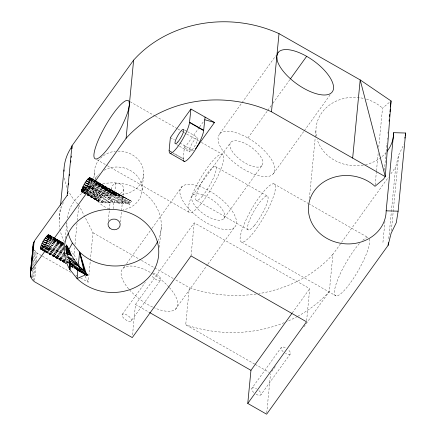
<?xml version="1.0" encoding="UTF-8"?>
<svg xmlns="http://www.w3.org/2000/svg" width="436" height="436" viewBox="0 0 436 436"><rect width="100%" height="100%" fill="white"/><g stroke="black" fill="none" stroke-linecap="round" stroke-linejoin="round"><path stroke-width="0.33" stroke-dasharray="2.18 1.64" d="M115.693 182.918L114.564 194.925L124.418 197.677L131.694 201.367L95.56 182.755M31.91 276.064L32.487 270.075M32.874 266.085L34.411 250.117L37.202 253.114L41.921 255.878M32.624 277.836L33.523 268.522M33.91 264.527L35.191 251.218M33.37 280.839L34.717 266.865M35.098 262.87L36.128 252.226M34.575 280.397L36.052 265.093M36.368 261.764L37.202 253.114M59.192 219.455L60.353 207.405M65.296 238.541L66.828 222.643M78.649 263.589L74.016 254.548L74.665 247.85M74.987 244.503L77.047 223.079M77.308 220.403L78.791 205.002L84.039 215.253M92.961 187.382L93.086 186.058M93.468 182.085L94.492 171.49M80.606 277.939L88.225 282.283L92.993 232.742L84.35 215.858M108.319 220.73L109.294 210.604M109.36 209.934L111.436 188.336M120.467 222.033L123.65 188.968M142.125 189.922L143.657 174.024M132.539 334.886L135.471 304.475L194.222 222.812L309.713 288.67L306.59 321.114M159.331 247.386L161.309 226.856M173.212 153.21L183.229 158.922L184.504 145.679M191.033 255.932L194.222 222.812M254.668 364.065L185.731 324.749L189.3 287.662L175.119 279.574M266.75 412.854L270.511 373.81M309.375 198.473L315.212 137.836M315.277 137.16L315.926 130.424M303.925 326.787L329.333 291.477L332.902 254.384L388.503 177.114M375.123 184.978L376.421 171.501M376.486 170.825L378.235 152.638M378.753 147.243L382.519 108.166L391.048 100.967M384.367 170.367L386.509 148.131M386.574 147.461L386.961 143.417M387.348 139.373L387.479 138.027M387.936 133.312L388.062 131.961M382.939 242.378L384.95 221.493M388.77 238.596L391.305 212.321M391.37 211.645L395.648 167.179L398.635 155.194L403.812 144.556M391.365 230.655L398.635 155.194M113.202 208.79L113.829 202.598L115.36 199.901L129.814 204.337L89.434 183.638M91.342 188.668L114.145 202.707L114.69 201.11L108.777 197.786L109.174 196.68L107.872 196.723L108.978 197.23L108.439 197.404L91.636 187.976M219.346 134.174L217.984 137.749L218.55 142.43A33.479 14.268 35.7 0 0 261.393 176.286A33.479 14.268 35.7 0 0 263.905 150.153A33.479 14.268 35.7 0 0 219.346 134.174L275.721 55.824M92.018 187.475L106.869 195.502L113.829 202.598L103.703 202.893L99.653 202.211L98.765 201.557L98.531 200.631C101.098 194.592 109.12 195.377 114.564 194.925L95.391 182.542M199.274 127.443L184.248 148.327L193.284 150.872M199.672 126.892L204.811 119.747M123.459 268.004L125.05 265.797M126.636 263.589L151.646 228.829M152.044 228.279L182.215 186.346M192.472 195.53L230.66 142.447M247.904 137.983L267.355 110.946M267.753 110.395L271.328 105.43M272.914 103.223L289.984 79.494M122.254 314.383L145.281 282.381M131.225 320.945A5.559 2.371 35.7 0 0 125.764 314.411A5.559 2.371 35.7 0 0 123.225 317.637A5.559 2.371 35.7 0 0 131.225 320.945L160.606 280.114M223.881 218.501A19.462 8.295 35.7 0 0 204.767 195.622A19.462 8.295 35.7 0 0 195.878 206.92A19.462 8.295 35.7 0 0 223.881 218.501L262.074 165.424A19.462 8.295 35.7 0 0 242.961 142.545A19.462 8.295 35.7 0 0 234.072 153.837A19.462 8.295 35.7 0 0 262.074 165.424M175.381 309.342L207.541 264.652M207.939 264.102L234.137 227.685A33.359 14.219 35.7 0 0 205.002 188.668A33.359 14.219 35.7 0 0 185.387 204.691A33.359 14.219 35.7 0 0 234.137 227.685M273.388 173.697L303.957 131.214M304.355 130.664L330.161 94.797M390.885 173.8L395.648 167.179M292.245 312.95L309.713 288.67M253.79 392.536A5.559 2.371 35.7 0 1 251.883 388.302L281.258 347.47A5.559 2.371 35.7 0 1 286 348.102M271.77 371.477L275.737 365.962M256.112 394.231A5.559 2.371 35.7 0 0 260.859 394.863L290.234 354.037A5.559 2.371 35.7 0 0 288.327 349.803M183.229 158.922L183.387 158.699L173.37 152.987M115.257 195.126L111.126 192.696L116.379 195.415L96.122 182.134M108.646 197.655L108.88 197.508L108.439 197.404M114.145 202.707L119.366 203.181L126.108 203.138L92.176 187.251M47.093 248.035L51.633 248.738L50.903 250.106L65.983 253.856M47.742 248.7L51.268 249.425L48.227 248.536M87.516 188.02L90.165 188.608M90.83 188.755L92.154 189.05L104.362 196.009L90.241 190.08M113.829 194.445L114.962 194.936M45.796 247.833L47.622 248.362M87.647 187.709L90.225 188.477M90.868 188.668L92.154 189.05M53.148 249.485L56.233 250.406L63.765 254.226M108.777 197.786L115.36 199.901L118.189 203.078L114.69 201.11M45.513 246.732L47.96 247.534M48.576 247.735L63.64 252.673M64.272 252.88L66.168 253.501M46.467 245.108L49.017 246.013M49.65 246.236L63.656 251.201M123.873 203.301L120.734 201.519L121.617 203.241L116.777 201.492L119.366 203.181M47.399 243.353L50.554 244.58M51.181 244.825L63.792 249.746M46.363 245.261L48.848 246.253M49.47 246.498L65.008 252.684M47.78 248.831L64.065 255.48M64.692 255.736L67.204 256.76M86.557 188.532L89.625 189.824M86.077 189.753L88.552 190.815M89.173 191.077L102.171 196.636L90.11 190.603M85.696 190.821L88.165 191.884M88.781 192.145L101.103 197.437L89.015 191.453M48.423 241.653L63.918 248.422M47.29 243.506L48.521 244.04M50.979 245.114L63.896 250.738M46.118 245.844L48.5 246.918M49.094 247.185L65.754 254.695M92.176 187.197L129.814 204.337M88.339 186.428L91.364 187.829M91.963 188.107L107.67 195.388L92.895 186.973M89.44 184.619L92.465 186.063M93.064 186.352L111.185 195.017L89.914 182.897M48.32 241.784L51.344 243.228M51.949 243.517L64.048 249.31M107.272 203.056L102.1 200.565L110.422 202.963L91.162 188.962M48.881 239.8L52.516 241.571M53.127 241.866L64.043 247.163M89.44 183.627L92.492 185.109M93.102 185.409L130.315 203.541L94.399 184.123M90.012 182.657L91.833 183.551M94.263 184.744L114.363 194.598M85.99 189.96L88.41 191.159M86.492 188.793L89.511 190.303M88.186 186.003L89.99 186.924M92.405 188.15L121.617 203.241M64.343 254.52L66.664 255.698M49.039 247.397L63.863 254.918M64.468 255.229L66.893 256.455M42.079 249.457L45.099 250.994M45.704 251.3L66.861 262.052M67.466 262.363L68.675 262.973M46.221 244.569L49.181 246.084M49.775 246.389L65.765 254.591M92.596 183.066L90.208 181.839L93.8 183.796M94.983 184.297L130.816 202.751L95.446 182.935M94.961 182.444L90.743 180.27L94.857 182.602M45.066 246.296L48.031 247.85M48.619 248.155L65.209 256.848M65.798 257.158L66.986 257.78M129.863 200.277L96.318 181.976M45.012 251.49L42.041 249.926L45.006 251.61M45.606 251.801L65.209 262.112M49.862 235.98L54.625 238.497M55.219 238.814L63.558 243.217L55.53 238.639M49.317 238.149L53.448 240.334M54.037 240.645L63.476 245.642M48.788 239.914L52.336 241.789M52.93 242.1L63.58 247.735M49.878 237.582L53.432 239.473M54.026 239.789L63.498 244.841M42.063 249.474L65.215 261.987M89.048 185.867L91.424 187.153M84.938 191.889L86.017 192.478M86.562 192.772L98.961 199.503M50.015 235.827L54.734 238.388M55.323 238.71L63.585 243.19M49.786 238.933L52.707 240.519M53.29 240.841L63.809 246.553M43.502 249.152L45.851 250.433M46.439 250.755L64.664 260.663M67.013 261.943L68.779 262.903M44.99 251.561L42.03 249.948L66.098 263.573M45.578 251.883L65.667 262.859M70.986 265.764L72.758 266.734M90.982 179.043L95.686 181.627L90.982 179.049M96.274 181.948L131.694 201.367M47.742 248.901L64.185 257.927M66.534 259.218L68.294 260.183M45.6 251.943L65.792 263.164M71.133 266.134L74.104 267.78M91.059 187.649L88.159 186.025L91.004 187.905M83.14 192.788L86.034 194.412M86.611 194.739L98.765 201.557L87.282 193.906M42.821 249.468L45.186 250.798M45.775 251.131L65.302 262.101L46.995 250.787M54.952 238.312L50.358 235.713L54.898 238.438M70.796 266.227L74.322 268.216L70.839 266.222M90.405 181.076L94.476 183.393M95.059 183.72L113.093 193.971L94.694 183.158M44.527 248.106L46.298 249.109M46.886 249.441L64.588 259.491M66.948 260.826L68.719 261.834M184.553 129.95L186.913 131.296M187.502 131.628L197.519 137.34M130.113 101.746L154.856 115.856M155.445 116.194L177.25 128.625M177.839 128.963L181.371 130.974M181.965 131.312L183.73 132.321M184.319 132.658L186.085 133.667M186.679 133.999L199.05 141.057M201.405 142.403L222.028 154.159M273.824 183.834L308.001 203.323M308.59 203.656L368.098 237.593A33.359 7.276 -60.3 0 0 362.741 240.269M170.362 137.613L174.487 139.967M179.79 142.992L193.339 150.72M215.291 166.416L267.143 195.987M176.536 144.534L178.896 145.875M179.485 146.213L189.502 151.924M169.838 150.976L172.781 152.655M170.263 151.532L172.623 152.878M196.592 200.44L248.444 230.012M241.762 242.16L336.042 295.924M96.754 159.609L106.771 165.32M107.36 165.658L189.856 212.697M126.544 198.571L90.922 178.237L124.418 197.677L96.514 181.409M94.819 183.115L116.379 195.415L95.609 182.515M89.353 184.951L92.307 186.635M88.137 186.761L89.282 187.415M86.786 189.496L110.422 202.963L90.699 189.747M88.797 191.306L103.703 202.893L84.034 191.682L86.802 193.6M83.919 192.303L86.84 193.971M87.423 194.303L98.531 200.631M83.407 192.805L86.361 194.489M86.949 194.821L98.765 201.557L87.309 194.5M92.993 232.742L140.85 260.03M141.444 260.368L174.531 279.236M50.042 235.391L63.591 243.114M50.391 235.74L55.116 238.432M55.71 238.77L63.978 243.479M63.907 244.067L55.11 239.053L63.869 244.182M50.282 237.157L53.753 239.135M54.337 239.462L63.591 244.738M63.781 245.539L49.606 237.457L53.584 239.974M49.873 237.685L53.421 239.713M54.015 240.051L63.471 245.441M49.66 239.364L52.603 241.043M53.192 241.381L63.798 247.419M47.306 242.721L50.2 244.367M50.778 244.7L64.664 252.613M255.256 364.398L269.399 372.464M42.254 249.953L43.42 250.618M45.753 251.943L66.174 263.567M135.471 304.475L149.608 312.536M42.505 256.215L70.637 272.255M75.913 275.263L80.017 277.607M90.721 180.776L94.231 182.782M49.835 238.574L53.301 240.563M53.879 240.895L63.7 246.536M45.055 246.318L47.955 247.991M48.538 248.324L64.201 257.344M66.523 258.679L68.261 259.682M50.402 235.958L54.516 238.35M55.105 238.694L63.923 243.817M50.418 236.356L54.358 238.857M91.282 178.362L95.931 181.071M90.672 180.793L94.121 182.82M50.32 236.862L63.874 244.858L54.925 239.206M66.158 263.311L45.709 251.24L66.092 263.317M70.834 266.069L74.338 268.14M83.756 192.674L84.911 193.355M87.216 194.723L98.765 201.557M55.47 238.775L63.999 243.833M70.752 266.074L74.251 268.145M49.306 240.176L52.216 241.909M52.8 242.253L63.879 248.831M50.233 237.386L53.644 239.419M54.211 239.762L63.869 245.528M48.282 240.841L51.186 242.585M51.764 242.934L63.95 250.269M50.358 235.963L54.32 238.356M54.887 238.699L63.945 244.171M91.593 178.613L95.01 180.706M95.582 181.06L120.87 196.565L96.503 181.599M44.701 247.446L47.012 248.863M47.589 249.218L64.92 259.818M67.231 261.235L68.387 261.943M91.282 178.395L95.92 181.245M83.87 192.385L86.737 194.151M87.423 193.802L84.023 191.704L86.731 193.54M87.99 194.151L101.604 202.555M43.562 248.667L46.423 250.433M70.992 265.617L72.131 266.32M88.459 186.881L90.764 188.308M91.173 178.34L94.961 180.749M90.993 179.648L95.032 182.161M50.374 236.579L54.266 239.015M54.822 239.364L59.274 242.144L57.192 240.623M54.151 240.334L63.863 246.395M50.331 236.912L53.715 239.053M54.282 239.408L63.885 245.463M91.08 178.793L95.642 181.687M96.214 182.046L117.878 195.797L95.522 181.12M90.775 179.768L94.721 182.264M95.282 182.624L107.687 190.467M70.921 265.688L74.294 267.835M44.668 247.528L46.957 248.989M47.529 249.359L64.702 260.346M66.991 261.813L68.708 262.913M91.576 188.27L113.829 202.598M90.922 179.659L94.835 182.183M91.059 178.815L95.56 181.763M87.87 192.499L85.609 191.017L100.035 198.238L90.356 194.832L86.666 192.358M88.437 192.87L103.703 202.893M44.641 247.577L46.914 249.081M47.48 249.457L66.801 262.221M67.367 262.597L68.507 263.344M87.887 187.856L90.138 189.366M85.085 191.3L86.137 192.009M87.364 193.976L99.653 202.211M56.233 250.406L59.628 252.771M86.704 189.606L105.485 202.974M88.41 186.962L90.612 188.565M86.666 189.649L88.263 190.892M78.96 264.194L79.886 266.004M85.134 276.255L88.225 282.283M329.333 291.477A126.593 111.147 5.5 0 1 298.001 316.149M297.412 316.465A126.593 111.147 5.5 0 1 286.583 321.681M284.19 322.673A126.593 111.147 5.5 0 1 185.731 324.749M332.902 254.384A126.593 111.147 5.5 0 1 258.82 293.613M256.205 294.011A126.593 111.147 5.5 0 1 189.3 287.662M369.494 238.983A33.359 7.276 -60.3 0 1 351.394 281.449A33.359 7.276 -60.3 0 1 334.935 288.316A33.359 7.276 -60.3 0 1 360 242.945M169.386 287.542A33.359 14.219 35.7 0 1 176.367 308.339A33.359 14.219 35.7 0 1 153.81 307.582M152.595 307.02A33.359 14.219 35.7 0 1 129.023 289.313M128.598 288.817A33.359 14.219 35.7 0 1 124.015 267.6A33.359 14.219 35.7 0 1 151.951 273.361M152.518 273.699A33.359 14.219 35.7 0 1 168.939 287.046M152.965 273.061A5.559 2.371 35.7 0 1 159.892 277.187A5.559 2.371 35.7 0 1 158.611 280.544A5.559 2.371 35.7 0 1 151.908 275.83M290.234 354.037A5.559 2.371 35.7 0 1 285.493 353.405M283.171 351.705A5.559 2.371 35.7 0 1 281.258 347.47M258.946 390.634A5.559 2.371 35.7 0 1 260.859 394.863M251.883 388.302A5.559 2.371 35.7 0 1 256.624 388.934M386.334 152.257A38.924 34.172 5.5 0 1 382.072 156.535M381.097 157.331A38.924 34.172 5.5 0 1 364.561 164.879M363.253 165.13A38.924 34.172 5.5 0 1 317.168 139.313M316.422 136.174A38.924 34.172 5.5 0 1 363.864 98.487M366.463 99.174A38.924 34.172 5.5 0 1 382.519 108.166M74.016 254.548A55.203 48.467 5.5 0 1 70.752 251.098M64.359 241.773A55.203 48.467 5.5 0 1 60.588 232.094M60.266 230.791A55.203 48.467 5.5 0 1 63.939 201.432M77.826 204.053A55.203 48.467 5.5 0 1 68.534 191.061M66.953 187.458A55.203 48.467 5.5 0 1 64.315 177.267M117.976 151.112A24.623 21.62 5.5 0 1 141.286 182.537A24.623 21.62 5.5 0 1 99.321 185.218A24.623 21.62 5.5 0 1 115.404 151.276M104.128 170.22A24.623 21.62 5.5 0 1 140.174 180.673A24.623 21.62 5.5 0 1 123.105 209.852M109.164 208.817A24.623 21.62 5.5 0 1 93.048 186.134M94.465 180.657A24.623 21.62 5.5 0 1 99.25 173.784M183.507 160.584A19.157 4.175 -60.3 0 1 183.387 158.699M91.876 187.262A47.284 41.518 5.5 0 1 145.477 194.042A47.284 41.518 5.5 0 1 158.099 240.498M67.918 232.148A47.284 41.518 5.5 0 1 66.872 222.654M67.275 217.935A47.284 41.518 5.5 0 1 81.843 193.35M85.511 190.706A47.284 41.518 5.5 0 1 88.917 188.706M91.56 186.913L89.091 185.791L91.56 186.962M45.126 250.896L42.788 249.517L45.115 250.896M254.27 225.652A19.462 4.246 -60.3 0 0 267.955 196.794A19.462 4.246 -60.3 0 0 251.152 216.545A19.462 4.246 -60.3 0 0 254.27 225.652M202.418 196.086A19.462 4.246 -60.3 0 0 216.103 167.228A19.462 4.246 -60.3 0 0 199.301 186.979A19.462 4.246 -60.3 0 0 202.418 196.086M251.752 234.693A33.359 7.276 -60.3 0 0 275.214 185.218A33.359 7.276 -60.3 0 0 246.411 219.079A33.359 7.276 -60.3 0 0 251.752 234.693M199.879 205.203A33.479 7.303 -60.3 0 0 223.428 155.554A33.479 7.303 -60.3 0 0 194.521 189.535A33.479 7.303 -60.3 0 0 199.879 205.203M113.082 192.227A6.115 5.368 5.5 0 0 123.388 190.347A6.115 5.368 5.5 0 0 116.161 183.387A6.115 5.368 5.5 0 0 113.082 192.227M191.998 150.055A8.339 1.82 -60.3 0 0 197.868 137.689A8.339 1.82 -60.3 0 0 190.663 146.153A8.339 1.82 -60.3 0 0 191.998 150.055"/><path stroke-width="0.65" d="M69.422 260.352L69.869 269.552A47.284 41.518 5.5 0 1 109.022 209.356A47.284 41.518 5.5 0 1 155.363 267.393A47.284 41.518 5.5 0 1 77.041 278.533L69.869 269.552L70.032 261.709L66.272 251.665L66.141 246.885L66.534 244.792L71.226 255.158L77.019 263.48L80.458 269.328L82.502 269.404L67.727 257.185M33.016 247.752L33.261 243.86L34.847 240.334L67.166 195.421L71.935 145.875L133.629 60.13A117.889 103.501 5.5 0 1 279.007 33.627L360.185 79.919L391.048 100.967L385.282 176.678L383.522 179.125L374.993 186.325A38.924 34.172 5.5 0 0 313.767 191.633A38.924 34.172 5.5 0 0 336.914 242.454A38.924 34.172 5.5 0 0 386.16 210.839L398.123 211.182L405.649 133.029L393.681 132.68A38.924 34.172 5.5 0 1 387.163 151.221M69.869 269.552L70.485 262.837L70.032 261.709M398.123 211.182L396.286 222.709L391.108 233.353L388.122 245.337L266.625 414.2L247.768 403.447L306.524 321.79L191.033 255.932L132.282 337.589L34.449 281.727C31.926 279.912 30.209 276.898 30.351 273.748L33.261 243.86M30.389 275.034L30.711 271.71M30.836 270.375L31.158 267.05M31.354 265.055L31.61 262.39M31.735 261.06L32.057 257.736M32.182 256.401L32.504 253.076M32.635 251.746L32.891 249.081M30.351 273.748L33.605 242.623M30.624 276.31L30.754 274.974M30.852 271.236L31.387 270.053L34.139 241.44M31.049 277.547L31.179 276.217M60.544 205.394L63.961 169.915M67.7 193.606L67.825 192.265M68.539 184.902L68.665 183.561M69.438 175.528L69.569 174.187M70.73 162.138L70.855 160.797M71.177 157.451L71.308 156.11M72.016 148.747L72.147 147.406M70.485 262.837L77.842 270.211L77.041 278.533L85.783 274.762L87.102 275.149L74.752 267.475L86.601 275.296L87.598 275.002C83.042 268.38 76.028 263.911 68.883 260.505M31.387 270.053L126.102 138.288L129.252 105.605M129.334 104.738L133.629 60.13M190.924 109.033L170.362 137.613L169.086 150.861L169.25 150.638A19.157 4.175 -60.3 0 0 178.488 145.695A19.157 4.175 -60.3 0 0 189.486 122.5L190.924 109.033L214.496 122.472L195.513 148.856M183.507 160.584A19.157 4.175 -60.3 0 0 193.96 151.848A19.157 4.175 -60.3 0 0 203.628 130.566L205.067 117.099M352.659 158.072L360.185 79.919L385.282 176.678L271.481 111.785L276.8 56.582M276.882 55.715L279.007 33.627M247.768 403.447L250.956 370.333L291.848 313.5M389.103 121.181L389.234 119.835M389.555 116.466L389.751 114.445M390.013 111.747L390.269 109.055M390.465 107.033L391.048 100.967M386.16 210.839L393.681 132.68M388.122 245.337L388.383 242.639M404.831 138.152L405.039 136.871M405.24 135.591L405.649 133.029M42.199 249.169L40.45 248.133C41.682 243.157 44.325 238.225 48.243 234.868L49.214 235.064C48.505 240.41 45.431 246.389 40.853 249.299L40.45 248.133L42.227 249.136M85.08 190.559L82.001 189.235L84.034 190.597L81.832 189.736L81.581 190.973L81.979 192.14C86.557 189.229 89.631 183.245 90.339 177.904L89.99 177.556C85.669 179.943 83.598 185.305 81.832 189.736L82.698 190.679M65.863 248.046L68.899 249.523L72.42 243.059A47.284 41.518 5.5 0 1 68.256 233.429M290.381 78.943L306.661 56.32M85.892 188.494L82.873 186.984L86.851 187.872M66.637 254.019L71.226 255.158L66.256 253.18M204.811 119.747L214.496 122.472M83.14 186.368L87.004 187.518M70.12 263.001L78.278 265.66L79.592 252.041L72.42 243.059M44.074 247.207L41.235 245.326L44.903 246.531M66.801 253.708L71.226 255.158M45.834 244.885L42.014 243.533L45.742 245.016M66.207 252.101L70.659 253.681L66.354 251.806M46.766 243.108L42.984 241.631L46.674 243.239M66.316 250.727L70.098 252.204L65.863 250.177M67.82 257.011L74.6 259.78M82.873 186.984L85.947 188.276M85.456 189.491L82.36 188.167L85.385 189.66M47.802 241.381L44.085 239.756L47.11 241.206M65.776 249.234L69.498 250.864L65.945 248.983M87.74 186.15L84.115 184.466L87.56 186.434M88.84 184.33L85.216 182.597L88.759 184.613M48.271 239.506L45.24 238.034L48.2 239.598M89.407 182.362L86.366 180.875L89.32 182.559M75.417 268.554L85.783 274.762L75.542 268.434M82.001 189.235L85.004 190.734M49.268 235.669L48.074 235.037L49.246 235.707M49.317 238.149L46.369 236.585L49.257 238.241M65.836 246.89L68.201 248.139L65.836 246.792M49.29 237.266L46.919 236.001L49.284 237.353M81.745 190.161L83.816 191.284M48.243 234.868L49.421 235.511M74.529 267.699L75.711 268.347M44.096 247.158L41.235 245.326L44.085 246.89M76.665 269.546L77.842 270.211L76.676 269.519M87.494 179.425L89.821 180.744M189.649 122.282L203.792 130.342M189.486 122.5L203.628 130.566M170.165 153.314L184.303 161.38M71.935 145.875L72.278 146.071A55.203 48.467 5.5 0 0 63.934 171.239M83.336 191.971L81.581 190.973L83.298 192.031M81.63 191.791L82.813 192.467M67.166 195.421L67.504 195.611M47.393 235.505L49.704 236.824M40.504 248.956L41.671 249.621M76.676 269.546L77.842 270.211M149.608 312.536L250.956 370.333M66.01 247.861L68.899 249.523M74.752 267.475L87.598 275.002L72.142 265.11M77.161 269.873L80.655 271.988M40.45 248.133L42.205 249.169M41.235 245.326L44.123 247.098M70.697 263.355L85.979 272.702L79.592 252.041A47.284 41.518 5.5 0 0 157.549 241.675M40.701 246.896L42.99 248.313M90.416 179.294L88.688 178.215L90.366 179.3M90.514 178.428L89.369 177.708L90.497 178.444M88.519 178.346L90.208 179.414M67.749 257.136L77.019 263.48M81.832 189.736L83.903 191.17M84.856 271.639L79.592 252.041L83.963 270.794M33.147 246.422L33.381 247.697M126.102 138.288A117.889 103.501 5.5 0 1 271.481 111.785M129.356 105.081L128.353 110.052A33.479 7.303 -60.3 0 1 100.258 156.84A33.479 7.303 -60.3 0 1 102.776 130.702A33.479 7.303 -60.3 0 1 129.149 101.79L129.356 105.081M278.103 52.511L276.74 56.091L277.307 60.768A33.479 14.268 35.7 0 0 320.144 94.628A33.479 14.268 35.7 0 0 322.662 68.49A33.479 14.268 35.7 0 0 278.103 52.511M72.305 264.821L71.095 264.205L72.305 264.821M67.645 247.049L65.869 246.1L67.645 247.049M90.138 180.444L87.8 179.103L90.099 180.455M177.855 141.994A8.339 1.82 -60.3 0 0 183.725 129.623A8.339 1.82 -60.3 0 0 176.525 138.092A8.339 1.82 -60.3 0 0 177.855 141.994M109.638 227.99A6.115 5.368 5.5 0 0 119.944 226.11A6.115 5.368 5.5 0 0 112.717 219.15A6.115 5.368 5.5 0 0 109.638 227.99"/></g></svg>
